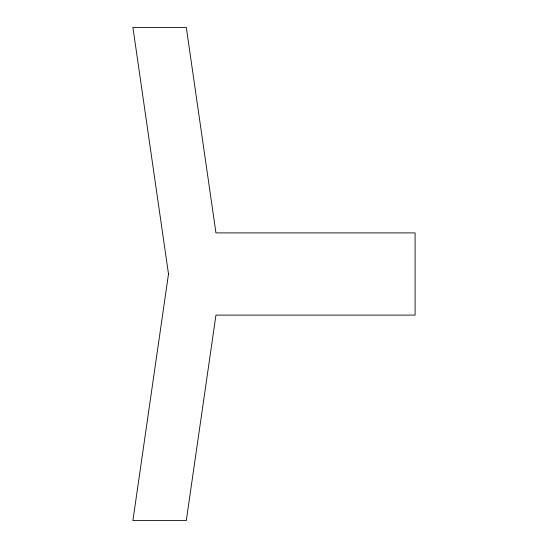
<?xml version="1.0" encoding="UTF-8"?>
<svg xmlns="http://www.w3.org/2000/svg" width="548" height="548" viewBox="0 0 548 548"><rect width="100%" height="100%" fill="white"/><g stroke="black" fill="none" stroke-linecap="round" stroke-linejoin="round"><path stroke-width="0.82" d="M168.496 274L132.904 520.6L186.293 520.6L215.953 315.1L415.096 315.1L415.096 232.9L215.953 232.9L186.293 27.4L132.904 27.4L168.496 274"/></g></svg>
